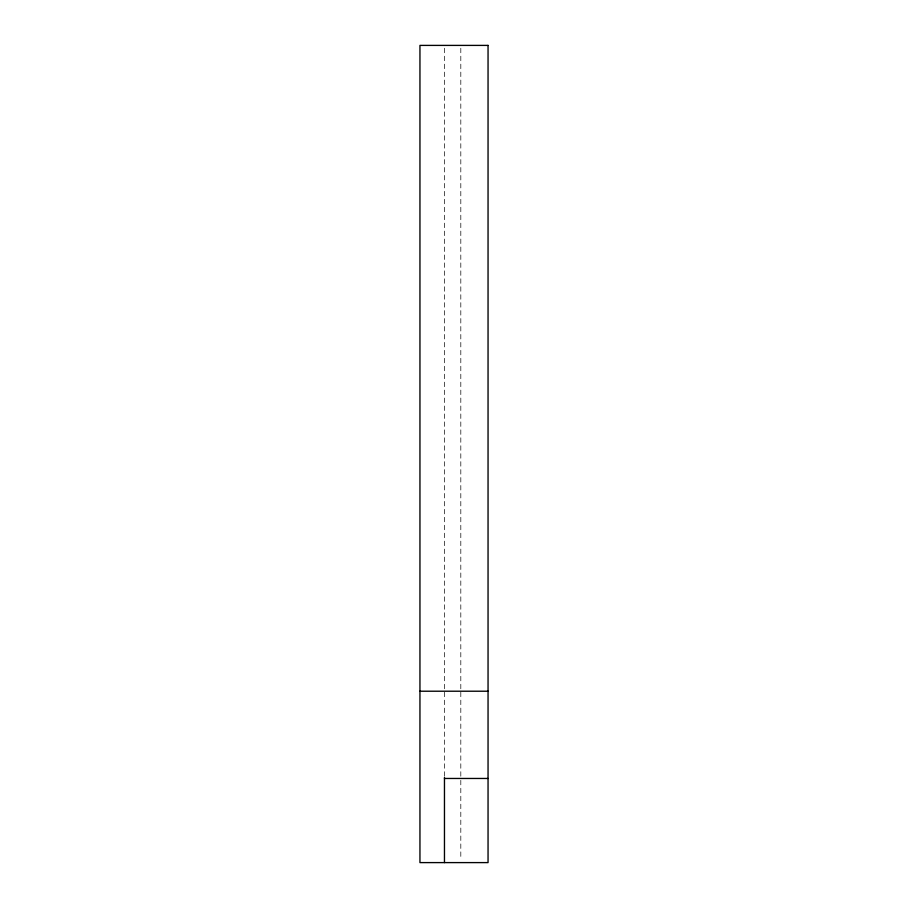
<?xml version="1.0" encoding="UTF-8"?>
<svg xmlns="http://www.w3.org/2000/svg" width="908" height="908" viewBox="0 0 908 908"><rect width="100%" height="100%" fill="white"/><g stroke="black" fill="none" stroke-linecap="round" stroke-linejoin="round"><path stroke-width="0.68" stroke-dasharray="4.54 3.41" d="M460.81 48.237L460.81 778.894M460.81 780.312L460.81 859.763M444.466 48.237L444.466 777.044"/><path stroke-width="1.36" d="M419.95 691.215L488.05 691.215M444.466 778.462L488.05 778.462M444.466 777.475L444.466 862.6M488.05 45.4L419.95 45.4L419.95 862.6L488.05 862.6L488.05 45.4"/></g></svg>
